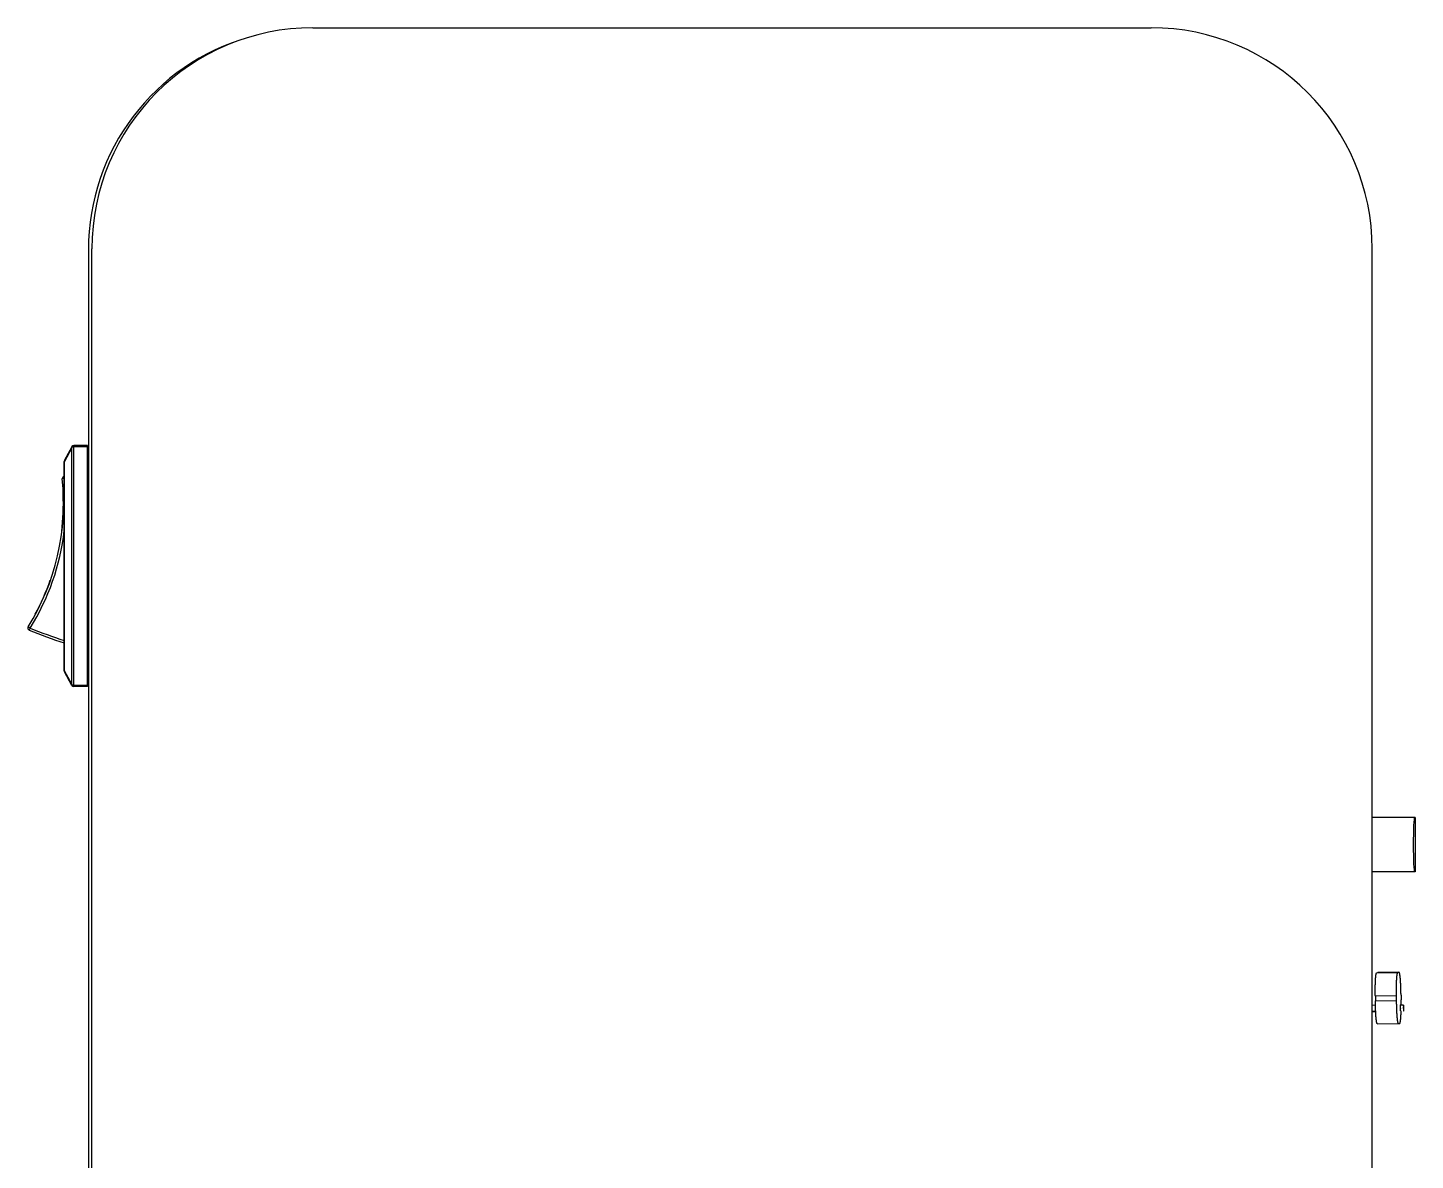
# Model space of a CAD drawing. Extents: x 2.74 to 8.2, y 2.42 to 7.12.
# Drawn here: x 2.74 to 3.678, y 3.189 to 3.955 of the extents above; entities that cross this region are included whole.
import ezdxf

# ---------------------------------------------------------------- set-up
doc = ezdxf.new("R2010")
doc.units = 0
doc.header["$LTSCALE"] = 0.5
doc.layers.add('TANGENT_LINES', color=7, linetype='CONTINUOUS')
doc.layers.add('VISIBLE', color=7, linetype='CONTINUOUS')

msp = doc.modelspace()

# ---------------------------------------------------------------- linework, layer by layer
at = {"layer": 'TANGENT_LINES'}
for p, q in [((2.76941, 3.67109), (2.76459, 3.66204)), ((2.76941, 3.51125), (2.76941, 3.67109)), ((2.78016, 3.67188), (2.7708, 3.67188)), ((2.7708, 3.51046), (2.7708, 3.67188)), ((2.76459, 3.5203), (2.76459, 3.66204)), ((2.78016, 3.65613), (2.78073, 3.65613)), ((2.76441, 3.65037), (2.76304, 3.65022)), ((2.76365, 3.62785), (2.76381, 3.62785)), ((2.74126, 3.54925), (2.73992, 3.55008)), ((2.74066, 3.54779), (2.74126, 3.54925)), ((2.76941, 3.51125), (2.76459, 3.5203)), ((2.78016, 3.52621), (2.78073, 3.52621)), ((2.78016, 3.51046), (2.7708, 3.51046)), ((3.67782, 3.42105), (3.64924, 3.42104)), ((3.65239, 3.31611), (3.66651, 3.3163)), ((3.66717, 3.31639), (3.65305, 3.3162)), ((3.66544, 3.30038), (3.65132, 3.30019)), ((3.65136, 3.29704), (3.66549, 3.29723))]:
    msp.add_line(p, q, dxfattribs=at)
for points in [[(2.7708, 3.67188), (2.77077, 3.67188), (2.77074, 3.67188), (2.77071, 3.67188), (2.77068, 3.67188), (2.77066, 3.67187), (2.77063, 3.67187), (2.7706, 3.67187), (2.77057, 3.67187), (2.77054, 3.67187), (2.77051, 3.67187), (2.77048, 3.67186), (2.77046, 3.67186), (2.77043, 3.67186), (2.7704, 3.67185), (2.77037, 3.67185), (2.77034, 3.67184), (2.77031, 3.67184), (2.77029, 3.67184), (2.77026, 3.67183), (2.77023, 3.67182), (2.7702, 3.67182), (2.77017, 3.67181), (2.77015, 3.67181), (2.77012, 3.6718), (2.77009, 3.67179), (2.77006, 3.67179), (2.77004, 3.67178), (2.77001, 3.67177), (2.76998, 3.67176), (2.76995, 3.67176), (2.76993, 3.67175), (2.7699, 3.67174), (2.76988, 3.67173), (2.76985, 3.67172), (2.76982, 3.67171), (2.7698, 3.6717), (2.76977, 3.67169), (2.76975, 3.67168), (2.76972, 3.67167), (2.7697, 3.67165), (2.76968, 3.67164), (2.76965, 3.67163), (2.76963, 3.67162), (2.76961, 3.6716), (2.76958, 3.67159), (2.76956, 3.67158), (2.76954, 3.67156), (2.76952, 3.67155)], [(2.76952, 3.51079), (2.76954, 3.51078), (2.76956, 3.51077), (2.76958, 3.51075), (2.76961, 3.51074), (2.76963, 3.51073), (2.76965, 3.51071), (2.76968, 3.5107), (2.7697, 3.51069), (2.76972, 3.51068), (2.76975, 3.51066), (2.76977, 3.51065), (2.7698, 3.51064), (2.76982, 3.51063), (2.76985, 3.51062), (2.76988, 3.51061), (2.7699, 3.5106), (2.76993, 3.51059), (2.76995, 3.51059), (2.76998, 3.51058), (2.77001, 3.51057), (2.77004, 3.51056), (2.77006, 3.51055), (2.77009, 3.51055), (2.77012, 3.51054), (2.77015, 3.51053), (2.77017, 3.51053), (2.7702, 3.51052), (2.77023, 3.51052), (2.77026, 3.51051), (2.77029, 3.51051), (2.77031, 3.5105), (2.77034, 3.5105), (2.77037, 3.51049), (2.7704, 3.51049), (2.77043, 3.51049), (2.77046, 3.51048), (2.77048, 3.51048), (2.77051, 3.51048), (2.77054, 3.51047), (2.77057, 3.51047), (2.7706, 3.51047), (2.77063, 3.51047), (2.77066, 3.51047), (2.77068, 3.51047), (2.77071, 3.51047), (2.77074, 3.51046), (2.77077, 3.51046), (2.7708, 3.51046)]]:
    msp.add_lwpolyline(points, dxfattribs=at)
for centre, radius, start, end in [((2.60644, 3.63364), 0.15906, 327.95532, 353.30878), ((2.85952, 3.83947), 0.31339, 247.83, 252.33315)]:
    msp.add_arc(centre, radius, start, end, dxfattribs=at)
at = {"layer": 'VISIBLE'}
for p, q in [((2.93261, 3.95541), (3.49971, 3.95541)), ((2.78073, 3.8052), (2.78073, 2.92314)), ((2.78309, 2.92382), (2.78309, 3.80588)), ((3.64924, 2.92382), (3.64924, 3.80588)), ((2.76941, 3.67183), (2.76459, 3.66278)), ((2.76941, 3.67109), (2.76952, 3.67155)), ((2.78016, 3.67267), (2.7708, 3.67267)), ((2.7708, 3.67267), (2.7708, 3.67188)), ((2.78016, 3.67188), (2.78016, 3.67267)), ((2.78016, 3.51046), (2.78016, 3.67188)), ((2.76441, 3.5203), (2.76441, 3.66204)), ((2.78016, 3.66597), (2.78073, 3.66597)), ((2.78073, 3.66065), (2.78016, 3.66046)), ((2.78016, 3.65849), (2.78073, 3.65849)), ((2.78016, 3.65534), (2.78073, 3.65534)), ((2.78073, 3.65171), (2.78016, 3.65171)), ((2.78016, 3.64874), (2.78073, 3.64874)), ((2.78073, 3.64511), (2.78016, 3.64511)), ((2.76377, 3.64045), (2.76361, 3.64044)), ((2.76269, 3.6153), (2.76284, 3.61528)), ((2.78073, 3.61597), (2.78016, 3.61597)), ((2.78016, 3.60574), (2.78073, 3.60574)), ((2.75491, 3.58163), (2.75506, 3.58158)), ((2.78073, 3.5766), (2.78016, 3.5766)), ((2.74472, 3.55863), (2.74486, 3.55855)), ((2.78016, 3.56637), (2.78073, 3.56637)), ((2.78016, 3.53723), (2.78073, 3.53723)), ((2.78073, 3.5336), (2.78016, 3.5336)), ((2.78016, 3.53063), (2.78073, 3.53063)), ((2.78073, 3.527), (2.78016, 3.527)), ((2.78016, 3.52385), (2.78073, 3.52385)), ((2.78016, 3.52188), (2.78073, 3.5217)), ((2.76941, 3.51051), (2.76459, 3.51956)), ((2.76941, 3.51125), (2.76952, 3.51079)), ((2.78016, 3.51637), (2.78073, 3.51637)), ((2.7708, 3.51046), (2.7708, 3.50967)), ((2.78016, 3.50967), (2.7708, 3.50967)), ((2.78016, 3.50967), (2.78016, 3.51046)), ((3.6783, 3.42107), (3.64924, 3.42106)), ((3.67782, 3.42105), (3.6783, 3.42107)), ((3.6783, 3.42107), (3.67832, 3.38437)), ((3.67783, 3.38435), (3.64924, 3.38434)), ((3.67832, 3.38437), (3.67783, 3.38435)), ((3.65239, 3.31611), (3.65305, 3.3162)), ((3.65305, 3.3162), (3.65312, 3.3162)), ((3.66724, 3.31639), (3.65312, 3.3162)), ((3.66651, 3.3163), (3.66717, 3.31639)), ((3.66724, 3.31639), (3.66717, 3.31639)), ((3.65132, 3.30019), (3.65136, 3.29704)), ((3.65142, 3.29381), (3.65136, 3.29704)), ((3.66544, 3.30038), (3.66549, 3.29723)), ((3.66869, 3.30081), (3.66873, 3.29766)), ((3.65142, 3.29405), (3.64924, 3.29402)), ((3.64924, 3.29008), (3.65154, 3.29011)), ((3.64924, 3.28984), (3.65155, 3.28987)), ((3.65155, 3.28986), (3.65154, 3.2901)), ((3.67039, 3.29406), (3.66835, 3.29403)), ((3.65281, 3.28146), (3.66693, 3.28165)), ((3.66693, 3.28165), (3.667, 3.28166)), ((3.667, 3.28166), (3.66766, 3.28175))]:
    msp.add_line(p, q, dxfattribs=at)
for points in [[(2.76952, 3.67155), (2.76952, 3.67156), (2.76952, 3.67157), (2.76952, 3.67158), (2.76952, 3.67158), (2.76953, 3.67159), (2.76953, 3.6716), (2.76953, 3.67161), (2.76953, 3.67162), (2.76953, 3.67163), (2.76953, 3.67164), (2.76954, 3.67165), (2.76954, 3.67165), (2.76954, 3.67166), (2.76954, 3.67167), (2.76954, 3.67168), (2.76954, 3.67169), (2.76955, 3.6717), (2.76955, 3.67171), (2.76955, 3.67172), (2.76955, 3.67173), (2.76955, 3.67174), (2.76955, 3.67175), (2.76955, 3.67176), (2.76955, 3.67177), (2.76955, 3.67177), (2.76956, 3.67178), (2.76956, 3.67179), (2.76956, 3.6718), (2.76956, 3.67181), (2.76956, 3.67182), (2.76956, 3.67183), (2.76956, 3.67184), (2.76956, 3.67185), (2.76956, 3.67185), (2.76956, 3.67186), (2.76956, 3.67187), (2.76956, 3.67188), (2.76956, 3.67189), (2.76956, 3.67189), (2.76956, 3.6719), (2.76956, 3.67191), (2.76956, 3.67192), (2.76956, 3.67192), (2.76956, 3.67193), (2.76956, 3.67194), (2.76956, 3.67195), (2.76956, 3.67195), (2.76956, 3.67196), (2.76956, 3.67197), (2.76956, 3.67197), (2.76956, 3.67198), (2.76956, 3.67199), (2.76956, 3.67199), (2.76956, 3.672), (2.76956, 3.672), (2.76956, 3.67201), (2.76956, 3.67201), (2.76956, 3.67202), (2.76956, 3.67202), (2.76955, 3.67202), (2.76955, 3.67203), (2.76955, 3.67203), (2.76954, 3.67203), (2.76954, 3.67203), (2.76954, 3.67203), (2.76953, 3.67203), (2.76953, 3.67203), (2.76953, 3.67202), (2.76953, 3.67202), (2.76952, 3.67202), (2.76952, 3.67201), (2.76952, 3.67201)], [(2.76459, 3.66204), (2.76449, 3.66216), (2.76443, 3.66227)], [(2.76443, 3.52007), (2.76449, 3.52018), (2.76459, 3.5203)], [(2.76952, 3.51033), (2.76952, 3.51033), (2.76952, 3.51032), (2.76953, 3.51032), (2.76953, 3.51032), (2.76953, 3.51031), (2.76954, 3.51031), (2.76954, 3.51031), (2.76954, 3.51031), (2.76955, 3.51031), (2.76955, 3.51031), (2.76955, 3.51032), (2.76955, 3.51032), (2.76956, 3.51033), (2.76956, 3.51033), (2.76956, 3.51034), (2.76956, 3.51034), (2.76956, 3.51035), (2.76956, 3.51036), (2.76956, 3.51036), (2.76956, 3.51037), (2.76956, 3.51037), (2.76956, 3.51038), (2.76956, 3.51039), (2.76956, 3.5104), (2.76956, 3.5104), (2.76956, 3.51041), (2.76956, 3.51042), (2.76956, 3.51043), (2.76956, 3.51043), (2.76956, 3.51044), (2.76956, 3.51045), (2.76956, 3.51046), (2.76956, 3.51046), (2.76956, 3.51047), (2.76956, 3.51048), (2.76956, 3.51049), (2.76956, 3.5105), (2.76956, 3.5105), (2.76956, 3.51051), (2.76956, 3.51052), (2.76956, 3.51053), (2.76956, 3.51054), (2.76956, 3.51055), (2.76956, 3.51055), (2.76955, 3.51056), (2.76955, 3.51057), (2.76955, 3.51058), (2.76955, 3.51059), (2.76955, 3.5106), (2.76955, 3.51061), (2.76955, 3.51061), (2.76955, 3.51062), (2.76955, 3.51063), (2.76955, 3.51064), (2.76954, 3.51065), (2.76954, 3.51066), (2.76954, 3.51067), (2.76954, 3.51068), (2.76954, 3.51068), (2.76954, 3.51069), (2.76954, 3.5107), (2.76953, 3.51071), (2.76953, 3.51072), (2.76953, 3.51073), (2.76953, 3.51073), (2.76953, 3.51074), (2.76953, 3.51075), (2.76952, 3.51076), (2.76952, 3.51077), (2.76952, 3.51078), (2.76952, 3.51078), (2.76952, 3.51079)], [(3.67782, 3.42105), (3.67765, 3.42069), (3.6775, 3.41964), (3.67736, 3.41794), (3.67723, 3.41565), (3.67713, 3.41287), (3.67705, 3.40969), (3.67701, 3.40625), (3.67699, 3.40267), (3.67701, 3.39909), (3.67706, 3.39565), (3.67714, 3.39248), (3.67724, 3.3897), (3.67737, 3.38743), (3.67751, 3.38574), (3.67767, 3.3847), (3.67783, 3.38435)], [(3.65132, 3.30019), (3.65132, 3.30042), (3.65131, 3.30066), (3.65131, 3.30089), (3.65131, 3.30112), (3.6513, 3.30135), (3.6513, 3.30159), (3.6513, 3.30182), (3.65129, 3.30206), (3.65129, 3.30229), (3.65129, 3.30253), (3.65129, 3.30277), (3.65129, 3.30301), (3.65128, 3.30326), (3.65128, 3.3035), (3.65128, 3.30375), (3.65128, 3.304), (3.65128, 3.30425), (3.65128, 3.3045), (3.65128, 3.30475), (3.65128, 3.305), (3.65128, 3.30526), (3.65128, 3.30551), (3.65129, 3.30575), (3.65129, 3.306), (3.65129, 3.30624), (3.65129, 3.30648), (3.65129, 3.30671), (3.6513, 3.30693), (3.6513, 3.30715), (3.6513, 3.30737), (3.65131, 3.30757), (3.65131, 3.30777), (3.65131, 3.30796), (3.65132, 3.30814), (3.65132, 3.30831), (3.65132, 3.30848), (3.65133, 3.30864), (3.65133, 3.30881), (3.65134, 3.30897), (3.65134, 3.30912), (3.65135, 3.30928), (3.65135, 3.30944), (3.65136, 3.3096), (3.65136, 3.30976), (3.65137, 3.30992), (3.65137, 3.31009), (3.65138, 3.31025), (3.65139, 3.31042), (3.65139, 3.31058), (3.6514, 3.31075), (3.65141, 3.31091), (3.65142, 3.31107), (3.65143, 3.31123), (3.65143, 3.31139), (3.65144, 3.31155), (3.65145, 3.3117), (3.65146, 3.31185), (3.65147, 3.312), (3.65148, 3.31215), (3.65149, 3.3123), (3.6515, 3.31244), (3.65151, 3.31259), (3.65153, 3.31273), (3.65154, 3.31287), (3.65155, 3.31301), (3.65156, 3.31315), (3.65158, 3.31329), (3.65159, 3.31342), (3.6516, 3.31356), (3.65162, 3.31369), (3.65163, 3.31383), (3.65165, 3.31396), (3.65167, 3.31409), (3.65169, 3.31422), (3.6517, 3.31435), (3.65172, 3.31448), (3.65174, 3.31461), (3.65176, 3.31473), (3.65179, 3.31485), (3.65181, 3.31497), (3.65183, 3.31508), (3.65186, 3.31519), (3.65188, 3.3153), (3.65191, 3.3154), (3.65194, 3.3155), (3.65197, 3.31559), (3.652, 3.31568), (3.65203, 3.31577), (3.65206, 3.31584), (3.6521, 3.31591), (3.65214, 3.31597), (3.65218, 3.31602), (3.65223, 3.31605), (3.65228, 3.31608), (3.65233, 3.3161), (3.65239, 3.31611)], [(3.66651, 3.3163), (3.66645, 3.31628), (3.66639, 3.31625), (3.66633, 3.31621), (3.66627, 3.31616), (3.66622, 3.3161), (3.66617, 3.31602), (3.66613, 3.31592), (3.66609, 3.31581), (3.66606, 3.3157), (3.66603, 3.31559), (3.666, 3.31547), (3.66598, 3.31536), (3.66595, 3.31525), (3.66593, 3.31514), (3.66591, 3.31503), (3.66589, 3.31492), (3.66587, 3.31481), (3.66585, 3.31469), (3.66583, 3.31457), (3.66581, 3.31445), (3.6658, 3.31432), (3.66578, 3.31419), (3.66576, 3.31405), (3.66575, 3.31391), (3.66573, 3.31378), (3.66572, 3.31363), (3.6657, 3.31349), (3.66569, 3.31335), (3.66567, 3.3132), (3.66566, 3.31306), (3.66565, 3.31291), (3.66564, 3.31276), (3.66562, 3.31261), (3.66561, 3.31246), (3.6656, 3.3123), (3.66559, 3.31215), (3.66558, 3.31199), (3.66557, 3.31182), (3.66556, 3.31166), (3.66555, 3.31149), (3.66554, 3.31133), (3.66554, 3.31116), (3.66553, 3.31099), (3.66552, 3.31082), (3.66551, 3.31065), (3.66551, 3.31048), (3.6655, 3.31031), (3.66549, 3.31015), (3.66549, 3.30998), (3.66548, 3.30981), (3.66548, 3.30965), (3.66547, 3.30948), (3.66547, 3.30932), (3.66546, 3.30916), (3.66546, 3.30899), (3.66545, 3.30883), (3.66545, 3.30867), (3.66544, 3.30851), (3.66544, 3.30834), (3.66544, 3.30818), (3.66543, 3.30802), (3.66543, 3.30785), (3.66543, 3.30768), (3.66542, 3.3075), (3.66542, 3.30733), (3.66542, 3.30714), (3.66542, 3.30695), (3.66541, 3.30676), (3.66541, 3.30656), (3.66541, 3.30635), (3.66541, 3.30614), (3.66541, 3.30592), (3.66541, 3.3057), (3.66541, 3.30547), (3.66541, 3.30524), (3.6654, 3.30501), (3.6654, 3.30478), (3.6654, 3.30454), (3.6654, 3.30431), (3.66541, 3.30407), (3.66541, 3.30384), (3.66541, 3.3036), (3.66541, 3.30337), (3.66541, 3.30313), (3.66541, 3.3029), (3.66541, 3.30267), (3.66542, 3.30244), (3.66542, 3.30221), (3.66542, 3.30198), (3.66542, 3.30175), (3.66543, 3.30152), (3.66543, 3.30129), (3.66543, 3.30106), (3.66544, 3.30084), (3.66544, 3.30061), (3.66544, 3.30038)], [(3.66869, 3.30081), (3.66869, 3.30104), (3.66868, 3.30127), (3.66868, 3.30149), (3.66868, 3.30172), (3.66867, 3.30195), (3.66867, 3.30218), (3.66866, 3.30241), (3.66866, 3.30264), (3.66866, 3.30287), (3.66865, 3.30311), (3.66865, 3.30334), (3.66864, 3.30358), (3.66864, 3.30381), (3.66863, 3.30405), (3.66863, 3.30429), (3.66862, 3.30454), (3.66861, 3.30478), (3.66861, 3.30503), (3.6686, 3.30528), (3.66859, 3.30552), (3.66858, 3.30577), (3.66858, 3.30602), (3.66857, 3.30626), (3.66856, 3.3065), (3.66855, 3.30674), (3.66854, 3.30697), (3.66853, 3.3072), (3.66852, 3.30742), (3.66852, 3.30764), (3.66851, 3.30785), (3.6685, 3.30806), (3.66849, 3.30825), (3.66848, 3.30844), (3.66847, 3.30862), (3.66846, 3.3088), (3.66845, 3.30896), (3.66845, 3.30913), (3.66844, 3.30929), (3.66843, 3.30944), (3.66842, 3.3096), (3.66841, 3.30975), (3.6684, 3.3099), (3.66839, 3.31006), (3.66838, 3.31022), (3.66837, 3.31037), (3.66836, 3.31053), (3.66835, 3.31069), (3.66834, 3.31085), (3.66833, 3.31101), (3.66832, 3.31117), (3.6683, 3.31133), (3.66829, 3.31149), (3.66828, 3.31165), (3.66827, 3.3118), (3.66825, 3.31196), (3.66824, 3.31211), (3.66823, 3.31226), (3.66821, 3.3124), (3.6682, 3.31255), (3.66819, 3.31269), (3.66817, 3.31284), (3.66816, 3.31298), (3.66814, 3.31312), (3.66813, 3.31325), (3.66811, 3.31339), (3.66809, 3.31353), (3.66808, 3.31366), (3.66806, 3.31379), (3.66804, 3.31392), (3.66803, 3.31405), (3.66801, 3.31418), (3.66799, 3.31431), (3.66797, 3.31444), (3.66795, 3.31457), (3.66793, 3.31469), (3.6679, 3.31482), (3.66788, 3.31494), (3.66786, 3.31506), (3.66783, 3.31518), (3.66781, 3.31529), (3.66778, 3.3154), (3.66776, 3.31551), (3.66773, 3.31561), (3.6677, 3.31571), (3.66767, 3.31581), (3.66764, 3.3159), (3.66761, 3.31599), (3.66757, 3.31607), (3.66753, 3.31615), (3.66749, 3.31622), (3.66745, 3.31628), (3.66741, 3.31632), (3.66737, 3.31636), (3.66733, 3.31638), (3.66728, 3.31639), (3.66724, 3.31639)], [(3.66549, 3.29723), (3.66549, 3.297), (3.66549, 3.29678), (3.6655, 3.29655), (3.6655, 3.29632), (3.6655, 3.29609), (3.66551, 3.29586), (3.66551, 3.29563), (3.66551, 3.2954), (3.66552, 3.29517), (3.66552, 3.29494), (3.66553, 3.2947), (3.66553, 3.29447), (3.66554, 3.29423), (3.66554, 3.29399), (3.66555, 3.29375), (3.66556, 3.29351), (3.66556, 3.29326), (3.66557, 3.29301), (3.66558, 3.29277), (3.66558, 3.29252), (3.66559, 3.29227), (3.6656, 3.29203), (3.66561, 3.29179), (3.66562, 3.29154), (3.66563, 3.29131), (3.66563, 3.29107), (3.66564, 3.29084), (3.66565, 3.29062), (3.66566, 3.2904), (3.66567, 3.29019), (3.66568, 3.28999), (3.66569, 3.28979), (3.6657, 3.2896), (3.6657, 3.28942), (3.66571, 3.28925), (3.66572, 3.28908), (3.66573, 3.28892), (3.66574, 3.28876), (3.66575, 3.2886), (3.66576, 3.28845), (3.66576, 3.28829), (3.66577, 3.28814), (3.66578, 3.28798), (3.66579, 3.28783), (3.6658, 3.28767), (3.66581, 3.28751), (3.66583, 3.28735), (3.66584, 3.28719), (3.66585, 3.28703), (3.66586, 3.28687), (3.66587, 3.28671), (3.66588, 3.28655), (3.6659, 3.2864), (3.66591, 3.28624), (3.66592, 3.28609), (3.66593, 3.28594), (3.66595, 3.28579), (3.66596, 3.28564), (3.66598, 3.28549), (3.66599, 3.28535), (3.666, 3.28521), (3.66602, 3.28507), (3.66603, 3.28493), (3.66605, 3.28479), (3.66606, 3.28465), (3.66608, 3.28452), (3.6661, 3.28438), (3.66611, 3.28425), (3.66613, 3.28412), (3.66615, 3.28399), (3.66617, 3.28386), (3.66619, 3.28373), (3.66621, 3.2836), (3.66623, 3.28348), (3.66625, 3.28335), (3.66627, 3.28323), (3.6663, 3.28311), (3.66632, 3.28299), (3.66634, 3.28287), (3.66637, 3.28275), (3.66639, 3.28264), (3.66642, 3.28253), (3.66645, 3.28243), (3.66647, 3.28233), (3.6665, 3.28223), (3.66654, 3.28214), (3.66657, 3.28205), (3.6666, 3.28197), (3.66664, 3.2819), (3.66668, 3.28183), (3.66672, 3.28177), (3.66676, 3.28172), (3.66681, 3.28169), (3.66685, 3.28167), (3.66689, 3.28166), (3.66693, 3.28165)], [(3.66877, 3.29404), (3.66877, 3.29407), (3.66877, 3.2941), (3.66877, 3.29413), (3.66877, 3.29417), (3.66877, 3.29421), (3.66877, 3.29426), (3.66877, 3.29432), (3.66877, 3.29438), (3.66877, 3.29445), (3.66877, 3.29453), (3.66877, 3.29462), (3.66877, 3.29472), (3.66876, 3.29482), (3.66876, 3.29493), (3.66876, 3.29505), (3.66876, 3.29517), (3.66876, 3.2953), (3.66876, 3.29543), (3.66876, 3.29557), (3.66876, 3.29571), (3.66875, 3.29586), (3.66875, 3.29601), (3.66875, 3.29617), (3.66875, 3.29632), (3.66875, 3.29649), (3.66874, 3.29665), (3.66874, 3.29681), (3.66874, 3.29698), (3.66874, 3.29715), (3.66874, 3.29732), (3.66874, 3.29749), (3.66873, 3.29766)], [(3.65154, 3.2901), (3.65154, 3.29013), (3.65154, 3.29016), (3.65154, 3.29019), (3.65153, 3.29023), (3.65153, 3.29027), (3.65153, 3.29031), (3.65153, 3.29036), (3.65153, 3.29043), (3.65152, 3.29049), (3.65152, 3.29057), (3.65152, 3.29067), (3.65151, 3.29077), (3.65151, 3.29088), (3.65151, 3.291), (3.6515, 3.29113), (3.6515, 3.29126), (3.65149, 3.2914), (3.65149, 3.29155), (3.65148, 3.29169), (3.65148, 3.29184), (3.65147, 3.292), (3.65147, 3.29215), (3.65146, 3.2923), (3.65146, 3.29245), (3.65146, 3.2926), (3.65145, 3.29274), (3.65145, 3.29288), (3.65144, 3.29301), (3.65144, 3.29314), (3.65144, 3.29325), (3.65143, 3.29336), (3.65143, 3.29346), (3.65143, 3.29355), (3.65142, 3.29362), (3.65142, 3.29368), (3.65142, 3.29373), (3.65142, 3.29376), (3.65142, 3.29378), (3.65142, 3.2938), (3.65142, 3.29381)], [(3.65281, 3.28146), (3.65277, 3.28147), (3.65272, 3.28149), (3.65268, 3.28151), (3.65264, 3.28153), (3.6526, 3.28157), (3.65256, 3.28163), (3.65252, 3.28169), (3.65249, 3.28176), (3.65246, 3.28184), (3.65242, 3.28193), (3.65239, 3.28201), (3.65236, 3.2821), (3.65234, 3.28219), (3.65231, 3.28228), (3.65229, 3.28236), (3.65227, 3.28245), (3.65225, 3.28253), (3.65223, 3.28261), (3.65221, 3.2827), (3.6522, 3.28279), (3.65218, 3.28288), (3.65216, 3.28297), (3.65214, 3.28306), (3.65213, 3.28316), (3.65211, 3.28326), (3.65209, 3.28336), (3.65208, 3.28347), (3.65206, 3.28357), (3.65204, 3.28368), (3.65203, 3.28379), (3.65201, 3.2839), (3.652, 3.28401), (3.65198, 3.28412), (3.65197, 3.28423), (3.65195, 3.28435), (3.65194, 3.28446), (3.65193, 3.28458), (3.65191, 3.28469), (3.6519, 3.28481), (3.65189, 3.28493), (3.65188, 3.28505), (3.65186, 3.28517), (3.65185, 3.28529), (3.65184, 3.28542), (3.65183, 3.28554), (3.65182, 3.28567), (3.65181, 3.2858), (3.6518, 3.28592), (3.65178, 3.28605), (3.65177, 3.28619), (3.65176, 3.28632), (3.65175, 3.28645), (3.65174, 3.28658), (3.65173, 3.28672), (3.65172, 3.28685), (3.65171, 3.28699), (3.6517, 3.28712), (3.65169, 3.28726), (3.65169, 3.2874), (3.65168, 3.28753), (3.65167, 3.28767), (3.65166, 3.2878), (3.65165, 3.28793), (3.65164, 3.28807), (3.65164, 3.2882), (3.65163, 3.28832), (3.65162, 3.28845), (3.65161, 3.28857), (3.65161, 3.28869), (3.6516, 3.28881), (3.6516, 3.28892), (3.65159, 3.28903), (3.65159, 3.28914), (3.65158, 3.28925), (3.65157, 3.28935), (3.65157, 3.28946), (3.65156, 3.28956), (3.65156, 3.28966), (3.65156, 3.28976), (3.65155, 3.28986)], [(3.66766, 3.28175), (3.66771, 3.28176), (3.66776, 3.28178), (3.66781, 3.28181), (3.66786, 3.28184), (3.6679, 3.28188), (3.66794, 3.28193), (3.66798, 3.28199), (3.66802, 3.28206), (3.66805, 3.28214), (3.66808, 3.28222), (3.66811, 3.28231), (3.66813, 3.2824), (3.66816, 3.2825), (3.66818, 3.28259), (3.6682, 3.28268), (3.66822, 3.28277), (3.66824, 3.28285), (3.66825, 3.28294), (3.66827, 3.28303), (3.66829, 3.28312), (3.6683, 3.2832), (3.66832, 3.2833), (3.66833, 3.28339), (3.66835, 3.28348), (3.66836, 3.28358), (3.66837, 3.28368), (3.66839, 3.28379), (3.6684, 3.28389), (3.66841, 3.284), (3.66843, 3.28411), (3.66844, 3.28422), (3.66845, 3.28433), (3.66846, 3.28444), (3.66848, 3.28456), (3.66849, 3.28467), (3.6685, 3.28479), (3.66851, 3.2849), (3.66852, 3.28502), (3.66853, 3.28514), (3.66854, 3.28526), (3.66855, 3.28538), (3.66856, 3.2855), (3.66856, 3.28562), (3.66857, 3.28574), (3.66858, 3.28586), (3.66859, 3.28599), (3.6686, 3.28612), (3.6686, 3.28624), (3.66861, 3.28637), (3.66862, 3.2865), (3.66863, 3.28663), (3.66863, 3.28676), (3.66864, 3.2869), (3.66865, 3.28703), (3.66865, 3.28717), (3.66866, 3.2873), (3.66867, 3.28744), (3.66867, 3.28758), (3.66868, 3.28772), (3.66868, 3.28786), (3.66869, 3.288), (3.66869, 3.28814), (3.6687, 3.28828), (3.6687, 3.28842), (3.66871, 3.28856), (3.66871, 3.28869), (3.66871, 3.28882), (3.66872, 3.28895), (3.66872, 3.28907), (3.66872, 3.28919), (3.66873, 3.2893), (3.66873, 3.2894), (3.66873, 3.2895), (3.66873, 3.2896), (3.66874, 3.28969), (3.66874, 3.28977), (3.66874, 3.28985), (3.66874, 3.28993), (3.66874, 3.29001), (3.66874, 3.29009)]]:
    msp.add_lwpolyline(points, dxfattribs=at)
for points in [[(3.66827, 3.29427), (3.66823, 3.29423), (3.66821, 3.29412), (3.66818, 3.29394), (3.66816, 3.29369), (3.66814, 3.2934), (3.66813, 3.29305), (3.66813, 3.29269), (3.66813, 3.2923), (3.66814, 3.29192), (3.66815, 3.29155), (3.66817, 3.29121), (3.6682, 3.29091), (3.66822, 3.29067), (3.66825, 3.29048), (3.66829, 3.29037), (3.66832, 3.29033), (3.66835, 3.29037), (3.66838, 3.29049), (3.6684, 3.29067), (3.66842, 3.29091), (3.66844, 3.29121), (3.66845, 3.29155), (3.66846, 3.29192), (3.66845, 3.29231), (3.66845, 3.29269), (3.66843, 3.29306), (3.66841, 3.2934), (3.66839, 3.2937), (3.66836, 3.29394), (3.66833, 3.29412), (3.6683, 3.29423)], [(3.67039, 3.29406), (3.67036, 3.29402), (3.67033, 3.29391), (3.6703, 3.29373), (3.67028, 3.29348), (3.67027, 3.29318), (3.67025, 3.29284), (3.67025, 3.29248), (3.67025, 3.29209), (3.67026, 3.29171), (3.67028, 3.29134), (3.67029, 3.291), (3.67032, 3.2907), (3.67035, 3.29046), (3.67038, 3.29027), (3.67041, 3.29016), (3.67044, 3.29012), (3.67047, 3.29016), (3.6705, 3.29028), (3.67053, 3.29046), (3.67055, 3.2907), (3.67056, 3.291), (3.67057, 3.29134), (3.67058, 3.29171), (3.67058, 3.2921), (3.67057, 3.29248), (3.67055, 3.29285), (3.67053, 3.29319), (3.67051, 3.29349), (3.67048, 3.29373), (3.67045, 3.29391), (3.67042, 3.29402)]]:
    msp.add_lwpolyline(points, close=True, dxfattribs=at)
for centre, radius, start, end in [((2.93261, 3.80588), 0.14952, 90, 180), ((3.49971, 3.80588), 0.14952, 0, 90), ((2.93025, 3.8052), 0.14952, 105.73177, 180), ((2.7708, 3.67109), 0.00157, 144.46836, 152), ((2.7708, 3.67109), 0.00157, 90, 144.46836), ((2.76598, 3.66204), 0.00157, 171.38869, 180), ((2.76598, 3.66204), 0.00157, 152, 171.38864), ((2.76461, 3.65039), 0.00157, 97.26206, 186.04468), ((2.60644, 3.63364), 0.15748, 327.95532, 6.04468), ((2.60644, 3.63364), 0.15732, 357.89164, 2.4776), ((2.60644, 3.63364), 0.15748, 357.89164, 2.4776), ((2.60644, 3.63364), 0.15732, 353.30569, 357.89164), ((2.60644, 3.63364), 0.15748, 353.30569, 357.89164), ((2.60644, 3.63364), 0.15732, 331.5224, 340.69431), ((2.74126, 3.54925), 0.00157, 147.95532, 247.83), ((2.85952, 3.83947), 0.31496, 247.83, 252.42437), ((2.76598, 3.5203), 0.00157, 180, 188.61233), ((2.76598, 3.5203), 0.00157, 188.61227, 208), ((2.7708, 3.51125), 0.00157, 208, 215.53162), ((2.7708, 3.51125), 0.00157, 215.53161, 270)]:
    msp.add_arc(centre, radius, start, end, dxfattribs=at)

doc.saveas('drawing.dxf')
